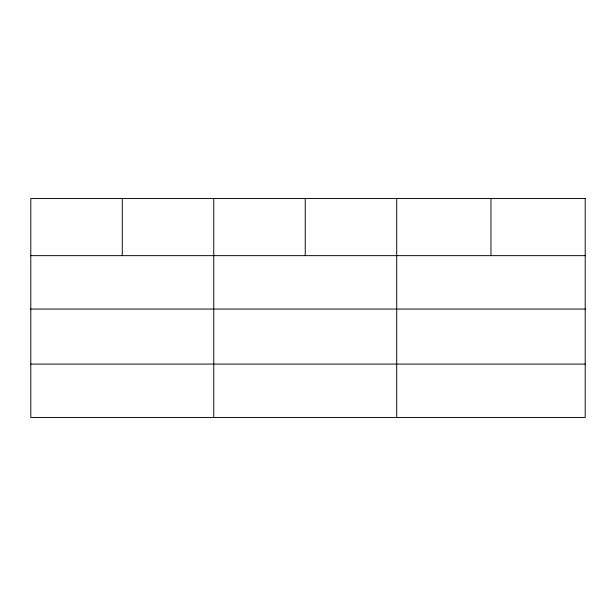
<?xml version="1.0" encoding="UTF-8"?>
<svg xmlns="http://www.w3.org/2000/svg" width="616" height="616" viewBox="0 0 616 616"><rect width="100%" height="100%" fill="white"/><g stroke="black" fill="none" stroke-linecap="round" stroke-linejoin="round"><path stroke-width="0.92" d="M30.8 255.648L585.2 255.648M30.8 309.055L585.2 309.055M30.8 364.079L585.2 364.079M490.952 198.514L490.952 255.648M396.704 198.514L396.704 417.486M305.228 198.514L305.228 255.648M213.752 198.514L213.752 417.486M122.276 198.514L122.276 255.648M585.2 198.514L30.8 198.514L30.8 417.486L585.2 417.486L585.2 198.514"/></g></svg>
